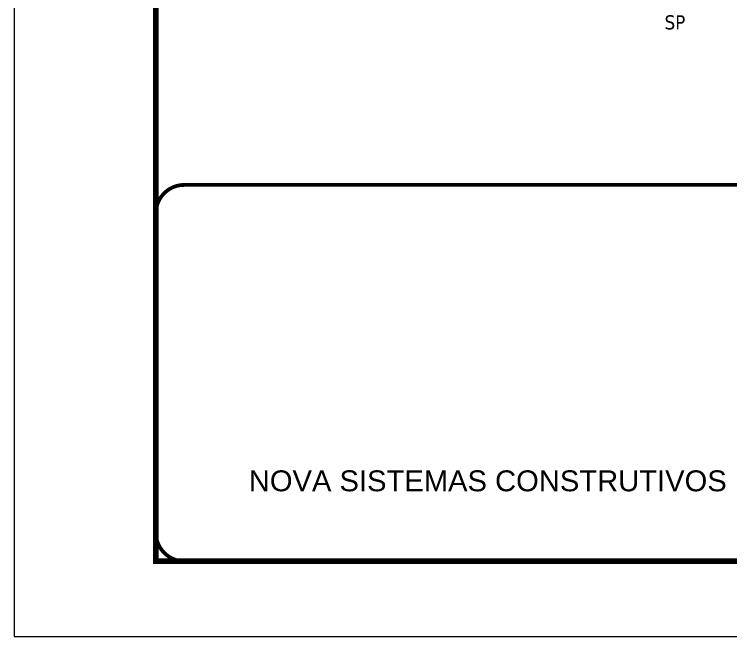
# Model space of a CAD drawing. Extents: x 2282 to 12463, y 760 to 16806.
# Drawn here: x 7653.4 to 8032.9, y 14542.6 to 14872.2 of the extents above; entities that cross this region are included whole.
import ezdxf

# ---------------------------------------------------------------- set-up
doc = ezdxf.new("R2010")
doc.units = 0
doc.linetypes.add('CONTINUO', pattern=[0])
doc.linetypes.add('DASHED', pattern=[0.75, 0.5, -0.25])
doc.layers.add('Folhas', color=255, linetype='Continuous', lineweight=9)
doc.layers.add('SARRAFO DE PRESSAO', color=251, linetype='DASHED', lineweight=9)
doc.layers.add('texto', color=7, linetype='Continuous')
doc.styles.add('ARIAL', font='arial.ttf')
doc.styles.get("Standard").update_dxf_attribs({"font": 'arial.ttf'})

# ---------------------------------------------------------------- blocks, each defined once
blk = doc.blocks.new('9999999999')
at = {"color": 30, "linetype": 'CONTINUO', "const_width": 2}
blk.add_lwpolyline([(99583.98, 34230.21), (99583.98, 34414.45, 0.414214), (99568.98, 34429.45), (98228.98, 34429.45, 0.414214), (98213.98, 34414.45), (98213.98, 34245.21, 0.414214), (98228.98, 34230.21), (99583.98, 34230.21)], format="xyb", dxfattribs=at)
at = {"layer": 'Folhas'}
blk.add_lwpolyline([(98138.98, 34190.21), (99623.98, 34190.21), (99623.98, 35240.21), (98138.98, 35240.21)], close=True, dxfattribs=at)
at = {"layer": 'Folhas', "color": 30, "const_width": 3}
blk.add_lwpolyline([(98213.98, 34230.21), (99583.98, 34230.21), (99583.98, 35200.21), (98213.98, 35200.21)], close=True, dxfattribs=at)
at = {"color": 7, "linetype": 'Continuous', "ltscale": 5, "style": 'ARIAL'}
blk.add_text('NOVA SISTEMAS CONSTRUTIVOS', height=11.0592, dxfattribs=at).set_placement((98263.19, 34267.21))

msp = doc.modelspace()

# ---------------------------------------------------------------- block references
at = {"layer": 'SARRAFO DE PRESSAO', "color": 6, "linetype": 'ByBlock'}
msp.add_blockref('9999999999', (-90485.59, -19647.64), dxfattribs=at)

# ---------------------------------------------------------------- texts
at = {"layer": 'texto', "color": 0, "insert": (8003.37, 14867.84), "char_height": 7.5, "attachment_point": 5}
msp.add_mtext('{\\fTahoma|b0|i0|c0|p34;\\C4;SP}', dxfattribs=at)

doc.saveas('drawing.dxf')
